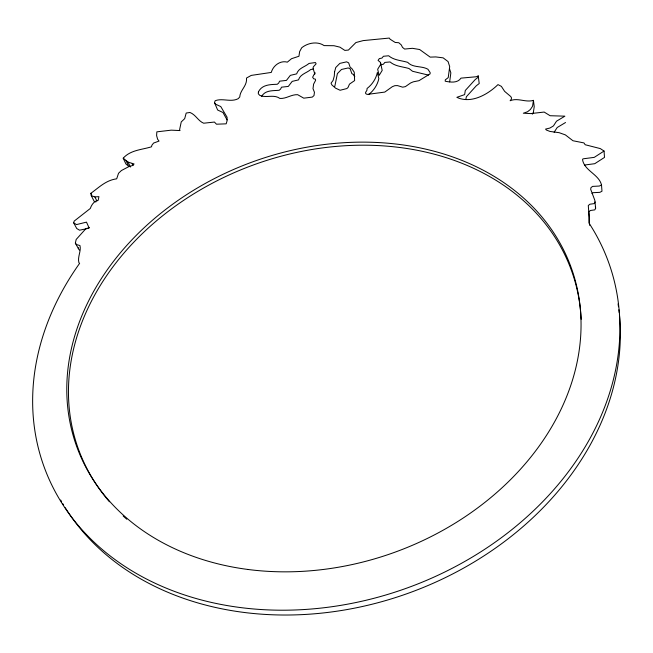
<?xml version="1.0" encoding="UTF-8"?>
<svg xmlns="http://www.w3.org/2000/svg" width="653" height="653" viewBox="0 0 653 653"><rect width="100%" height="100%" fill="white"/><g stroke="black" fill="none" stroke-linecap="round" stroke-linejoin="round"><path stroke-width="0.98" d="M227.089 119.891L222.951 112.487L217.629 110.006L214.494 102.603L215.164 100.742C222.469 97.844 230.909 102.554 238.223 98.676L239.757 96.954C240.141 89.926 247.356 85.927 246.508 78.042L251.234 75.405L271.289 72.426C273.068 65.659 280.284 60.158 287.328 62.149L291.524 58.697L298.943 56.248L299.621 51.636L301.71 47.767C307.694 42.861 317.423 40.984 324.1 45.596L333.969 45.718L339.927 47.163L344.841 50.403L348.424 50.061L355.918 42.543L363.215 40.6L389.302 38.062L390.102 39.221L395.212 42.453L398.795 42.731L401.326 44.984L402.493 47.375L404.631 49.057L412.427 48.314L419.65 49.522L430.196 57.129L435.755 56.925L443.134 57.848L448.072 61.586L449.697 66.639L448.227 77.625L445.281 79.878L445.215 81.209C450.497 82.286 457.508 83.323 460.994 78.131L476.29 76.76L478.225 75.919L478.192 77.258L475.245 79.527L465.287 90.489L464.65 94.612L456.847 97.33C470.944 104.072 487.726 94.628 497.978 84.596L501.39 86.384L504.622 91.355L510.752 96.538L511.503 97.852L511.34 99.15L510.107 100.75C517.788 97.444 525.641 102.758 533.436 100.366L534.219 106.692L533.338 112.585L532.277 114.185M589.626 225.309L588.843 211.776L590.467 210.478L594.826 209.866L595.634 208.209L594.834 200.324L590.679 189.288L590.941 187.68L592.557 186.399L599.34 186.048L601.503 184.938C598.874 174.253 584.476 170.833 582.541 159.756L582.811 158.973L583.872 158.72L594.246 157.365L604.049 151.047L600.295 148.59L585.178 144.737L583.945 142.917L572.959 140.746L565.367 134.893L559.131 132.681L549.957 131.433L546.365 130.02L545.565 129.098L549.899 128.045L553.434 125.931L556.511 121.189L564.902 116.169L550.104 115.72L544.169 112.063L530.709 113.589L523.339 113.222L527.493 111.785L530.407 109.475L532.554 106.259L533.436 100.366M449.656 81.862L450.848 72.883L449.501 68.671M465.801 99.493L466.381 96.734L476.29 85.788L479.22 83.527L478.225 75.919M79.413 250.115L78.384 248.662L78.589 247.756M78.384 248.662L75.364 243.079L76.172 239.471L85.853 228.705L89.028 227.75L86.49 222.134L76.556 224.583L73.732 222.91L74.132 221.147L90.302 208.47C91.542 204.797 94.122 200.961 98.203 200.291L98.921 196.635L94.881 196.937L91.265 195.631L90.881 193.296C99.125 187.362 105.859 180.277 116.691 178.816L118.544 173.249L121.425 170.523L128.739 166.678L132.975 165.38L134.053 163.952L128.11 162.14L123.213 158.173C130.6 149.929 141.783 149.823 151.529 146.794L151.871 145.26L153.602 143.056L159.03 141.081L157.61 139.211L156.606 135.571L156.842 131.849L171.233 130.159L180.016 130.567L179.591 129.678L181.248 121.923L184.693 118.642L186.187 113.042L189.95 112.479C195.72 114.683 198.194 121.025 203.679 123.213L214.404 122.054L216.478 124.201L226.183 123.833L227.024 120.968L227.089 117.254L220.771 106.578L215.425 104.105L214.494 102.603M334.785 86.465L337.397 73.609L341.486 69.471L348.229 67.945L350.237 68.965L351.845 73.642L353.249 74.418L354.799 76.744M314.762 74.197L315.154 72.818M595.12 201.932L594.303 203.597L589.928 204.218L588.288 205.515L589.161 217.147L588.908 222.942A300.2 237.725 -19.9 0 1 310.232 609.102A300.2 237.725 -19.9 0 1 79.617 263.339L78.923 262.718C77.291 257.053 81.372 251.136 79.968 245.544L76.393 244.532L75.364 243.079M554.128 132.257L557.189 127.523L565.539 122.519M261.592 96.522C265.094 89.983 272.905 90.849 279.149 90.269L280.586 89.077L281.508 87.184L288.308 86.416L292.193 81.38L298.47 79.903C300.315 74.075 306.632 73.054 310.795 69.496L313.571 69.087M368.619 94.587C373.704 90.661 377.499 84.947 378.838 78.638L377.361 72.499C376.014 78.825 372.186 84.539 367.084 88.473L366.896 90.367L365.598 92.367L365.688 93.616L367.149 94.432L384.78 92.081L392.322 86.686L394.836 85.674L397.497 85.592L402.697 87.175L405.407 86.62L410.566 83.004L413.316 81.821L418.965 80.686L430.09 73.879L430.164 72.622L427.927 69.251C421.716 65.635 412.81 68.002 407.684 62.337C401.211 60.411 393.996 60.337 388.649 55.774L383.417 56.272L381.964 58.068L379.32 58.615L378.079 60.394L380.479 62.443L382.193 70.393L379.14 75.397L377.671 69.251L380.74 64.239L380.479 62.443M592.01 193.541L593.079 192.692L599.829 192.349L601.984 191.239L601.503 184.938M88.245 228.297L89.428 227.75M380.772 64.769L383.401 64.223L384.854 62.427L390.053 61.945C395.375 66.5 402.575 66.59 409.015 68.532L412.533 71.267L428.466 75.111M87.102 228.623L79.544 230.191L76.728 228.517L73.732 222.91M584.427 165.046L594.752 163.699L604.507 157.406L604.049 151.047M95.942 201.94L94.138 201.287L91.265 195.631M90.881 193.296L91.706 194.912M94.881 196.937L96.922 200.977M123.213 158.173L125.882 163.911L128.698 166.335L126.037 160.597M128.11 162.14L130.388 167.062M132.143 163.723L132.894 165.364M595.348 206.601L595.634 208.209M618.065 303.865A298.535 237.243 -19.9 0 1 618.497 306.796M618.881 309.742A298.535 237.243 -19.9 0 1 619.224 312.705M619.428 314.689A298.535 237.243 -19.9 0 1 404.713 594.499A298.535 237.243 -19.9 0 1 65.218 507.708M63.651 505.161A298.535 237.243 -19.9 0 1 62.631 503.455M61.635 501.741A298.535 237.243 -19.9 0 1 60.656 500.018M109.451 501.765A262.196 207.523 -19.9 0 1 247.471 167.192A262.196 207.523 -19.9 0 1 581.186 319.301M126.78 519.233A262.196 207.523 -19.9 0 1 123.148 515.943M258.408 91.918L258.302 93.754L259.714 95.314C266.244 98.366 273.64 93.975 279.876 98.432C286.177 98.93 291.32 94.334 297.646 94.685L303.776 98.17L312.289 97.101L314.003 95.55L314.444 92.253L312.999 88.669L313.603 84.155L315.611 80.311L315.342 79.111L313.685 78.809L312.624 77.234L314.624 73.414L313.016 68.149L313.416 66.761L316.125 63.814L315.456 62.541L309.04 63.439C304.861 67.006 298.511 68.026 296.642 73.879L290.34 75.364L286.43 80.401L279.606 81.184L278.676 83.078L277.231 84.278C270.211 84.555 262.016 84.523 258.408 91.918M334.556 72.026L334.287 76.001L333.103 80.392L331.047 83.184L331.904 84.955L335.601 88.179L340.115 90.261L346.808 88.571L348.008 87.526L349.477 84.139L354.628 80.58L354.244 72.181L351.665 68.312L350.253 67.537L348.645 62.851L346.629 61.839L339.854 63.382L335.74 67.528L334.556 72.026M247.879 569.457A262.93 207.736 -19.9 0 0 574.681 278.464A262.93 207.736 -19.9 0 0 149.186 223.122A262.93 207.736 -19.9 0 0 247.879 569.457"/></g></svg>
